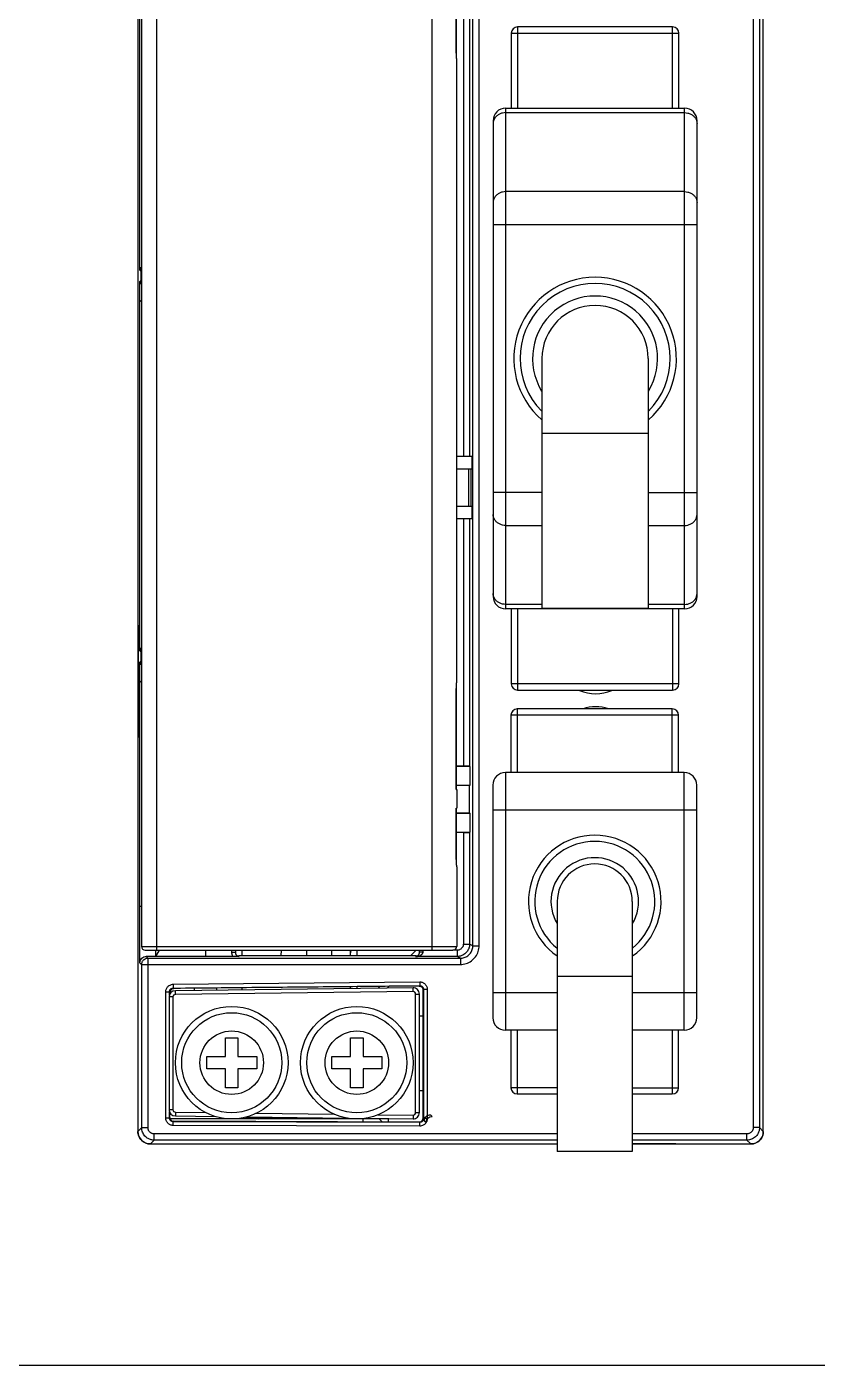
# Model space of a CAD drawing. Header units: millimetres. Extents: x 336 to 12810, y -1577 to 4105.
# Drawn here: x 8549.7 to 8612.9, y 1625.5 to 1732.6 of the extents above; entities that cross this region are included whole.
import ezdxf

# ---------------------------------------------------------------- set-up
doc = ezdxf.new("R2010")
doc.units = ezdxf.units.MM

msp = doc.modelspace()

# ---------------------------------------------------------------- linework, layer by layer
at = {"color": 7, "linetype": 'Continuous'}
for p, q in [((8558.568, 1803.135), (8558.568, 1644.24)), ((8608.568, 1644.24), (8608.568, 1803.135)), ((8607.762, 1770), (8607.762, 1644.546)), ((8608.262, 1769.517), (8608.262, 1644.546)), ((8560.053, 1751.74), (8560.053, 1658.74)), ((8582.053, 1751.74), (8582.053, 1658.74)), ((8558.853, 1751.44), (8558.853, 1659.04)), ((8585.348, 1659.1), (8585.348, 1751.381)), ((8585.847, 1659.1), (8585.847, 1751.381)), ((8558.732, 1713.142), (8558.732, 1746.905)), ((8584.021, 1730.52), (8584.021, 1738.59)), ((8584.026, 1730.532), (8584.026, 1738.59)), ((8584.585, 1736.733), (8584.585, 1698.24)), ((8585.085, 1736.741), (8585.085, 1698.24)), ((8588.918, 1732.59), (8588.918, 1726.09)), ((8601.318, 1732.59), (8588.918, 1732.59)), ((8601.318, 1726.09), (8601.318, 1732.59)), ((8588.418, 1732.09), (8588.418, 1726.09)), ((8588.418, 1732.09), (8601.818, 1732.09)), ((8601.818, 1726.09), (8601.818, 1732.09)), ((8584.021, 1730.52), (8584.026, 1730.532)), ((8584.053, 1680.26), (8584.053, 1729.92)), ((8587.968, 1726.09), (8587.968, 1686.04)), ((8587.968, 1726.09), (8602.268, 1726.09)), ((8602.268, 1686.04), (8602.268, 1726.09)), ((8586.968, 1725.09), (8586.968, 1687.04)), ((8587.968, 1725.733), (8602.268, 1725.733)), ((8603.268, 1687.04), (8603.268, 1725.09)), ((8602.268, 1719.414), (8587.968, 1719.414)), ((8603.268, 1716.772), (8586.968, 1716.772)), ((8558.732, 1713.142), (8558.795, 1713.079)), ((8558.795, 1713.079), (8558.795, 1712.302)), ((8558.795, 1712.302), (8558.734, 1712.24)), ((8558.734, 1710.606), (8558.734, 1712.24)), ((8558.853, 1710.725), (8558.732, 1710.605)), ((8558.732, 1682.692), (8558.732, 1710.605)), ((8590.868, 1706.065), (8590.868, 1686.065)), ((8599.368, 1706.065), (8599.368, 1686.065)), ((8599.368, 1700.065), (8590.868, 1700.065)), ((8585.277, 1698.24), (8584.053, 1698.24)), ((8585.277, 1698.24), (8585.277, 1697.24)), ((8584.053, 1697.24), (8585.277, 1697.24)), ((8585.007, 1697.24), (8585.007, 1694.24)), ((8585.207, 1694.24), (8585.207, 1697.24)), ((8590.868, 1695.359), (8586.968, 1695.359)), ((8599.368, 1695.359), (8603.268, 1695.359)), ((8585.277, 1694.24), (8584.053, 1694.24)), ((8585.277, 1694.24), (8585.277, 1693.24)), ((8585.277, 1693.24), (8584.053, 1693.24)), ((8584.585, 1693.24), (8584.585, 1673.453)), ((8585.085, 1693.24), (8585.085, 1673.445)), ((8587.968, 1692.716), (8590.868, 1692.716)), ((8599.368, 1692.716), (8602.268, 1692.716)), ((8590.868, 1686.398), (8587.968, 1686.398)), ((8602.268, 1686.398), (8599.368, 1686.398)), ((8602.268, 1686.04), (8587.968, 1686.04)), ((8588.418, 1686.04), (8588.418, 1680.04)), ((8588.918, 1686.04), (8588.918, 1679.54)), ((8599.368, 1686.065), (8590.868, 1686.065)), ((8601.318, 1686.04), (8601.318, 1679.54)), ((8601.818, 1680.04), (8601.818, 1686.04)), ((8558.568, 1684.74), (8558.606, 1684.74)), ((8558.606, 1675.74), (8558.606, 1684.74)), ((8558.732, 1682.692), (8558.795, 1682.629)), ((8558.795, 1682.629), (8558.795, 1681.852)), ((8558.795, 1681.852), (8558.734, 1681.79)), ((8558.734, 1680.156), (8558.734, 1681.79)), ((8558.853, 1680.275), (8558.732, 1680.155)), ((8558.732, 1662.24), (8558.732, 1680.155)), ((8601.818, 1680.04), (8588.418, 1680.04)), ((8584.026, 1679.648), (8584.021, 1679.661)), ((8584.021, 1671.59), (8584.021, 1679.661)), ((8584.026, 1671.59), (8584.026, 1679.649)), ((8588.918, 1679.54), (8601.318, 1679.54)), ((8588.893, 1678.04), (8588.893, 1672.94)), ((8601.293, 1678.04), (8588.893, 1678.04)), ((8601.293, 1672.94), (8601.293, 1678.04)), ((8588.393, 1677.54), (8588.393, 1672.94)), ((8601.793, 1677.54), (8588.393, 1677.54)), ((8601.793, 1672.94), (8601.793, 1677.54)), ((8558.568, 1675.74), (8558.606, 1675.74)), ((8584.585, 1673.453), (8584.026, 1673.453)), ((8585.124, 1673.425), (8584.026, 1673.425)), ((8585.085, 1673.445), (8585.124, 1673.425)), ((8585.124, 1671.931), (8585.124, 1673.425)), ((8587.943, 1672.94), (8587.943, 1652.34)), ((8602.243, 1672.94), (8587.943, 1672.94)), ((8602.243, 1652.34), (8602.243, 1672.94)), ((8584.021, 1671.59), (8584.053, 1671.59)), ((8584.026, 1671.931), (8585.124, 1671.931)), ((8585.068, 1671.903), (8584.026, 1671.903)), ((8584.053, 1671.59), (8584.053, 1670.09)), ((8585.068, 1671.903), (8585.124, 1671.931)), ((8585.068, 1669.703), (8585.068, 1671.903)), ((8586.943, 1671.94), (8586.943, 1653.34)), ((8603.243, 1653.34), (8603.243, 1671.94)), ((8584.021, 1666.02), (8584.021, 1670.09)), ((8584.021, 1670.09), (8584.053, 1670.09)), ((8584.026, 1666.032), (8584.026, 1670.09)), ((8585.068, 1669.703), (8584.026, 1669.703)), ((8585.124, 1669.675), (8584.026, 1669.675)), ((8585.068, 1669.703), (8585.124, 1669.675)), ((8585.124, 1668.181), (8585.124, 1669.675)), ((8603.243, 1669.94), (8586.943, 1669.94)), ((8584.026, 1668.181), (8585.124, 1668.181)), ((8584.585, 1668.153), (8584.026, 1668.153)), ((8584.585, 1668.153), (8584.585, 1659.232)), ((8585.085, 1668.161), (8585.124, 1668.181)), ((8585.085, 1668.161), (8585.085, 1659.232)), ((8584.021, 1666.02), (8584.026, 1666.032)), ((8584.053, 1665.42), (8584.053, 1659.04)), ((8558.853, 1662.24), (8558.732, 1662.24)), ((8558.734, 1657.741), (8558.734, 1662.24)), ((8592.093, 1662.64), (8592.093, 1642.64)), ((8598.093, 1662.64), (8598.093, 1642.64)), ((8558.853, 1659.04), (8584.053, 1659.04)), ((8559.153, 1658.74), (8583.753, 1658.74)), ((8559.968, 1658.74), (8559.968, 1658.24)), ((8560.28, 1658.74), (8559.968, 1658.24)), ((8563.968, 1658.74), (8563.968, 1658.24)), ((8566.063, 1658.74), (8566.063, 1658.546)), ((8566.363, 1658.546), (8566.063, 1658.546)), ((8566.363, 1658.74), (8566.363, 1658.546)), ((8566.868, 1658.74), (8566.868, 1658.279)), ((8569.981, 1658.279), (8570.087, 1658.74)), ((8572.068, 1658.279), (8572.068, 1658.74)), ((8574.068, 1658.279), (8574.068, 1658.74)), ((8575.568, 1658.279), (8575.568, 1658.74)), ((8576.068, 1658.74), (8576.068, 1658.279)), ((8580.356, 1658.279), (8580.818, 1658.74)), ((8584.085, 1658.732), (8583.753, 1658.732)), ((8584.085, 1658.732), (8584.085, 1658.232)), ((8584.585, 1659.232), (8585.085, 1659.232)), ((8585.348, 1659.1), (8585.085, 1659.232)), ((8585.348, 1659.1), (8585.847, 1659.1)), ((8558.734, 1657.741), (8558.873, 1657.601)), ((8558.873, 1644.546), (8558.873, 1657.601)), ((8558.873, 1657.601), (8584.347, 1657.601)), ((8559.234, 1658.24), (8559.373, 1658.101)), ((8566.146, 1658.24), (8559.234, 1658.24)), ((8559.373, 1658.101), (8559.373, 1644.546)), ((8559.373, 1658.101), (8584.348, 1658.101)), ((8580.806, 1658.279), (8566.63, 1658.279)), ((8566.663, 1658.246), (8566.63, 1658.279)), ((8580.759, 1658.232), (8580.806, 1658.279)), ((8584.085, 1658.232), (8580.759, 1658.232)), ((8584.348, 1658.101), (8584.085, 1658.232)), ((8584.347, 1658.101), (8584.347, 1657.601)), ((8598.093, 1656.64), (8592.093, 1656.64)), ((8560.796, 1645.318), (8560.796, 1655.415)), ((8560.796, 1655.415), (8561.096, 1655.415)), ((8561.096, 1655.14), (8561.096, 1655.415)), ((8561.129, 1655.223), (8561.129, 1655.382)), ((8561.155, 1655.261), (8561.155, 1655.383)), ((8561.39, 1656.015), (8581.095, 1656.209)), ((8561.39, 1656.015), (8561.393, 1655.715)), ((8561.393, 1655.715), (8581.098, 1655.909)), ((8580.562, 1655.734), (8561.562, 1655.497)), ((8561.565, 1655.197), (8561.562, 1655.497)), ((8580.565, 1655.434), (8561.565, 1655.197)), ((8563.068, 1655.698), (8563.068, 1655.515)), ((8564.868, 1655.538), (8564.868, 1655.715)), ((8566.868, 1655.735), (8566.868, 1655.563)), ((8575.568, 1655.672), (8575.568, 1655.819)), ((8576.068, 1655.824), (8576.068, 1655.678)), ((8577.777, 1655.699), (8577.92, 1655.842)), ((8578.493, 1655.708), (8578.634, 1655.849)), ((8580.565, 1655.434), (8580.562, 1655.734)), ((8580.768, 1645.747), (8580.768, 1655.234)), ((8580.768, 1655.234), (8581.068, 1655.234)), ((8581.068, 1645.747), (8581.068, 1655.234)), ((8581.095, 1656.209), (8581.098, 1655.909)), ((8581.368, 1655.576), (8581.401, 1655.609)), ((8581.368, 1645.29), (8581.368, 1655.565)), ((8581.401, 1655.609), (8581.401, 1645.269)), ((8581.701, 1655.609), (8581.401, 1655.609)), ((8581.701, 1655.609), (8581.701, 1645.269)), ((8592.093, 1655.34), (8586.943, 1655.34)), ((8603.243, 1655.34), (8598.093, 1655.34)), ((8561.068, 1654.997), (8561.068, 1645.984)), ((8561.368, 1654.997), (8561.068, 1654.997)), ((8561.368, 1654.997), (8561.368, 1645.984)), ((8581.068, 1653.49), (8581.368, 1653.49)), ((8592.093, 1652.34), (8587.943, 1652.34)), ((8588.393, 1652.34), (8588.393, 1647.74)), ((8588.893, 1652.34), (8588.893, 1647.24)), ((8602.243, 1652.34), (8598.093, 1652.34)), ((8601.293, 1652.34), (8601.293, 1647.24)), ((8601.793, 1647.74), (8601.793, 1652.34)), ((8565.568, 1650.24), (8565.568, 1651.74)), ((8565.568, 1651.74), (8566.568, 1651.74)), ((8566.568, 1651.74), (8566.568, 1650.24)), ((8575.568, 1650.24), (8575.568, 1651.74)), ((8575.568, 1651.74), (8576.568, 1651.74)), ((8576.568, 1651.74), (8576.568, 1650.24)), ((8564.068, 1649.24), (8564.068, 1650.24)), ((8564.068, 1650.24), (8565.568, 1650.24)), ((8566.568, 1650.24), (8568.068, 1650.24)), ((8568.068, 1650.24), (8568.068, 1649.24)), ((8574.068, 1649.24), (8574.068, 1650.24)), ((8574.068, 1650.24), (8575.568, 1650.24)), ((8576.568, 1650.24), (8578.068, 1650.24)), ((8578.068, 1650.24), (8578.068, 1649.24)), ((8565.568, 1649.24), (8564.068, 1649.24)), ((8565.568, 1647.74), (8565.568, 1649.24)), ((8566.568, 1649.24), (8566.568, 1647.74)), ((8568.068, 1649.24), (8566.568, 1649.24)), ((8575.568, 1649.24), (8574.068, 1649.24)), ((8575.568, 1647.74), (8575.568, 1649.24)), ((8576.568, 1649.24), (8576.568, 1647.74)), ((8578.068, 1649.24), (8576.568, 1649.24)), ((8566.568, 1647.74), (8565.568, 1647.74)), ((8576.568, 1647.74), (8575.568, 1647.74)), ((8592.093, 1647.74), (8588.393, 1647.74)), ((8598.093, 1647.74), (8601.793, 1647.74)), ((8581.368, 1647.49), (8581.068, 1647.49)), ((8588.893, 1647.24), (8592.093, 1647.24)), ((8598.093, 1647.24), (8601.293, 1647.24)), ((8561.368, 1645.984), (8561.068, 1645.984)), ((8561.096, 1645.318), (8561.096, 1645.841)), ((8561.129, 1645.351), (8561.129, 1645.758)), ((8561.13, 1645.351), (8561.131, 1645.755)), ((8561.565, 1645.784), (8561.562, 1645.484)), ((8561.565, 1645.784), (8564.004, 1645.754)), ((8568.027, 1645.703), (8574.27, 1645.625)), ((8577.774, 1645.582), (8580.565, 1645.547)), ((8580.565, 1645.547), (8580.562, 1645.247)), ((8580.768, 1645.747), (8581.068, 1645.747)), ((8582.105, 1645.44), (8581.972, 1645.573)), ((8558.873, 1644.546), (8558.568, 1644.24)), ((8558.873, 1644.546), (8559.373, 1644.546)), ((8560.796, 1645.318), (8561.096, 1645.318)), ((8578.568, 1645.24), (8561.159, 1645.24)), ((8561.429, 1645.051), (8561.395, 1645.018)), ((8561.395, 1644.718), (8561.395, 1645.018)), ((8581.1, 1644.97), (8561.395, 1645.018)), ((8581.1, 1644.67), (8561.395, 1644.718)), ((8581.067, 1644.997), (8561.429, 1645.051)), ((8561.562, 1645.484), (8564.772, 1645.444)), ((8567.263, 1645.413), (8575.34, 1645.312)), ((8567.368, 1645.412), (8567.368, 1645.34)), ((8567.368, 1645.34), (8572.568, 1645.34)), ((8568.189, 1645.24), (8568.299, 1645.34)), ((8571.536, 1645.36), (8571.536, 1645.24)), ((8571.568, 1645.359), (8571.568, 1645.24)), ((8574.98, 1645.317), (8575.008, 1645.286)), ((8576.568, 1645.009), (8576.568, 1645.24)), ((8576.684, 1645.295), (8580.562, 1645.247)), ((8578.103, 1645.005), (8577.868, 1645.24)), ((8578.275, 1645.24), (8578.275, 1645.275)), ((8578.568, 1645.272), (8578.568, 1645.004)), ((8581.1, 1644.97), (8581.067, 1645.003)), ((8581.1, 1644.67), (8581.1, 1644.97)), ((8581.401, 1645.269), (8581.368, 1645.303)), ((8581.701, 1645.269), (8581.401, 1645.269)), ((8581.464, 1645.082), (8581.605, 1644.941)), ((8608.262, 1644.546), (8607.762, 1644.546)), ((8608.262, 1644.546), (8608.568, 1644.24)), ((8559.873, 1643.546), (8559.568, 1643.24)), ((8559.873, 1643.546), (8559.873, 1644.046)), ((8592.093, 1644.046), (8559.873, 1644.046)), ((8592.093, 1643.546), (8559.873, 1643.546)), ((8607.262, 1644.046), (8598.093, 1644.046)), ((8607.262, 1643.546), (8598.093, 1643.546)), ((8607.262, 1643.546), (8607.262, 1644.046)), ((8607.262, 1643.546), (8607.568, 1643.24)), ((8559.568, 1643.24), (8592.093, 1643.24)), ((8598.093, 1642.64), (8592.093, 1642.64)), ((8598.093, 1643.279), (8601.568, 1643.279)), ((8598.093, 1643.24), (8607.568, 1643.24)), ((8601.568, 1643.24), (8601.568, 1643.279))]:
    msp.add_line(p, q, dxfattribs=at)
msp.add_line((8249.374, 1625.542), (8789.374, 1625.542))
for centre, radius in [((8566.068, 1649.74), 4.5), ((8576.068, 1649.74), 4.5), ((8566.068, 1649.74), 4), ((8576.068, 1649.74), 4), ((8566.068, 1649.74), 2.537), ((8576.068, 1649.74), 2.537)]:
    msp.add_circle(centre, radius, dxfattribs=at)
for centre, radius, start, end in [((8588.918, 1732.09), 0.5, 90, 180), ((8601.318, 1732.09), 0.5, 0, 90), ((8587.968, 1725.09), 1, 90, 180), ((8602.268, 1725.09), 1, 0, 90), ((8595.118, 1706.065), 6.5, 311.03496, 228.96504), ((8595.118, 1706.065), 6, 315.2713, 224.72879), ((8595.118, 1706.065), 5, 328.70037, 211.29963), ((8595.118, 1706.065), 4.25, 0, 180), ((8587.968, 1687.04), 1, 180, 270), ((8602.268, 1687.04), 1, 270, 0), ((8588.918, 1680.04), 0.5, 180, 270), ((8601.318, 1680.04), 0.5, 270, 0), ((8595.168, 1682.565), 3.317, 247.10304, 292.90247), ((8588.893, 1677.54), 0.5, 90, 180), ((8595.168, 1674.89), 3.317, 72.26015, 107.76051), ((8601.293, 1677.54), 0.5, 0, 90), ((8587.943, 1671.94), 1, 90, 180), ((8602.243, 1671.94), 1, 0, 90), ((8595.093, 1662.64), 5.3, 304.6163, 235.37235), ((8595.093, 1662.64), 4.8, 308.77013, 231.25459), ((8595.093, 1662.64), 3.5, 329.56273, 210.43727), ((8595.093, 1662.64), 3, 0, 180), ((8559.153, 1659.04), 0.3, 180, 270), ((8583.753, 1659.04), 0.3, 270, 0), ((8561.568, 1654.997), 0.5, 90.71616, 180), ((8561.568, 1654.997), 0.2, 90.71616, 180), ((8580.568, 1655.234), 0.5, 0, 90.71616), ((8580.568, 1655.234), 0.2, 0, 90.71616), ((8587.943, 1653.34), 1, 180, 270), ((8602.243, 1653.34), 1, 270, 0), ((8588.893, 1647.74), 0.5, 180, 270), ((8601.293, 1647.74), 0.5, 270, 0), ((8561.568, 1645.984), 0.5, 180, 269.28384), ((8561.568, 1645.984), 0.2, 180, 269.28384), ((8580.568, 1645.747), 0.5, 269.28384, 0), ((8580.568, 1645.747), 0.2, 269.28384, 0), ((8567.368, 1645.84), 0.5, 246.36286, 270), ((8559.568, 1644.24), 1, 180, 270), ((8607.568, 1644.24), 1, 270, 0)]:
    msp.add_arc(centre, radius, start, end, dxfattribs=at)
for points, start_tangent, end_tangent in [([(8584.053, 1729.92), (8584.044, 1730.232), (8584.021, 1730.52)], (-0.0000029, 1), (-0.1048733, 0.9944856)), ([(8584.027, 1730.52), (8584.026, 1730.534)], (-0.0854524, 0.9963423), (-0.0874217, 0.9961714)), ([(8584.053, 1729.919), (8584.051, 1730.081), (8584.038, 1730.382), (8584.027, 1730.52)], (0.0000387, 1), (-0.0854524, 0.9963423)), ([(8587.002, 1725.08), (8586.968, 1724.852)], (-0.2906709, -0.9568231), (0, -1)), ([(8587.968, 1725.733), (8587.709, 1725.703), (8587.468, 1725.615), (8587.261, 1725.475), (8587.102, 1725.292), (8587.002, 1725.08)], (-1, 0), (-0.2906709, -0.9568231)), ([(8602.268, 1725.733), (8602.527, 1725.703), (8602.768, 1725.615), (8602.975, 1725.475), (8603.134, 1725.292), (8603.234, 1725.08)], (1, 0), (0.2906708, -0.9568231)), ([(8603.234, 1725.08), (8603.268, 1724.852)], (0.2906708, -0.9568231), (0, -1)), ([(8587.968, 1719.414), (8587.709, 1719.384), (8587.468, 1719.296), (8587.261, 1719.157), (8587.102, 1718.974), (8587.002, 1718.762), (8586.968, 1718.534)], (-1, 0), (0, -1)), ([(8602.268, 1719.414), (8602.527, 1719.384), (8602.768, 1719.296), (8602.975, 1719.157), (8603.134, 1718.974), (8603.234, 1718.762), (8603.268, 1718.534)], (1, 0), (0, -1)), ([(8558.732, 1713.142), (8558.772, 1713.292), (8558.848, 1713.379)], (0, 1), (0.7901736, 0.612883)), ([(8558.848, 1713.25), (8558.835, 1713.229), (8558.795, 1713.079)], (-0.5690217, -0.8223225), (-0.0003046, -1)), ([(8558.795, 1713.079), (8558.84, 1713.078), (8558.853, 1713.079)], (0.9282475, -0.3719631), (0.9996401, 0.0268277)), ([(8558.848, 1712.005), (8558.774, 1712.09), (8558.734, 1712.24)], (-0.7849729, 0.6195301), (0, 1)), ([(8558.853, 1712.302), (8558.819, 1712.303), (8558.795, 1712.302)], (-0.9991369, -0.0415377), (-0.9292574, -0.369433)), ([(8558.848, 1712.131), (8558.835, 1712.152), (8558.795, 1712.302)], (-0.5690216, 0.8223226), (-0.0003046, 1)), ([(8587.968, 1692.716), (8587.709, 1692.746), (8587.468, 1692.834), (8587.261, 1692.974), (8587.102, 1693.157), (8587.002, 1693.369), (8586.968, 1693.597)], (-1, 0), (0, 1)), ([(8602.268, 1692.716), (8602.527, 1692.746), (8602.768, 1692.834), (8602.975, 1692.974), (8603.134, 1693.157), (8603.234, 1693.369), (8603.268, 1693.597)], (1, 0), (0, 1)), ([(8587.968, 1686.398), (8587.709, 1686.428), (8587.468, 1686.516), (8587.261, 1686.656), (8587.102, 1686.838), (8587.002, 1687.051), (8586.968, 1687.279)], (-1, 0), (0, 1)), ([(8603.234, 1687.051), (8603.268, 1687.279)], (0.2906709, 0.9568231), (0, 1)), ([(8602.268, 1686.398), (8602.527, 1686.428), (8602.768, 1686.516), (8602.975, 1686.656), (8603.134, 1686.838), (8603.234, 1687.051)], (1, 0), (0.2906709, 0.9568231)), ([(8558.732, 1682.692), (8558.772, 1682.842), (8558.848, 1682.929)], (0, 1), (0.7901736, 0.612883)), ([(8558.848, 1682.8), (8558.835, 1682.779), (8558.795, 1682.629)], (-0.5690217, -0.8223225), (-0.0003046, -1)), ([(8558.795, 1682.629), (8558.84, 1682.628), (8558.853, 1682.629)], (0.9282475, -0.3719631), (0.9996401, 0.0268277)), ([(8558.848, 1681.555), (8558.774, 1681.64), (8558.734, 1681.79)], (-0.7849729, 0.6195301), (0, 1)), ([(8558.853, 1681.852), (8558.819, 1681.853), (8558.795, 1681.852)], (-0.9991369, -0.0415377), (-0.9292574, -0.369433)), ([(8558.848, 1681.681), (8558.835, 1681.702), (8558.795, 1681.852)], (-0.5690216, 0.8223226), (-0.0003046, 1)), ([(8584.021, 1679.661), (8584.045, 1679.953), (8584.053, 1680.26)], (0.1048684, 0.9944861), (0.0001261, 1)), ([(8584.027, 1679.661), (8584.037, 1679.787), (8584.051, 1680.088), (8584.053, 1680.26)], (0.085413, 0.9963456), (0.000108, 1)), ([(8584.026, 1679.647), (8584.027, 1679.661)], (0.0873967, 0.9961736), (0.085413, 0.9963456)), ([(8585.085, 1673.445), (8585.042, 1673.448), (8584.932, 1673.45), (8584.772, 1673.452), (8584.585, 1673.453)], (-0.8944817, 0.4471046), (-1, 0)), ([(8584.585, 1668.153), (8584.772, 1668.154), (8584.932, 1668.155), (8585.042, 1668.158), (8585.085, 1668.161)], (1, 0), (0.8944817, 0.4471046)), ([(8584.053, 1665.42), (8584.044, 1665.732), (8584.021, 1666.02)], (-0.0000029, 1), (-0.1048733, 0.9944856)), ([(8584.027, 1666.02), (8584.026, 1666.034)], (-0.0854524, 0.9963423), (-0.0874217, 0.9961714)), ([(8584.053, 1665.419), (8584.051, 1665.581), (8584.038, 1665.882), (8584.027, 1666.02)], (0.0000387, 1), (-0.0854524, 0.9963423)), ([(8566.063, 1658.546), (8566.066, 1658.477), (8566.08, 1658.403), (8566.105, 1658.323)], (0.0000101, -1), (0.371418, -0.9284658)), ([(8566.362, 1658.546), (8566.365, 1658.509), (8566.372, 1658.47), (8566.387, 1658.427)], (0.0003111, -1), (0.3949433, -0.9187055)), ([(8566.387, 1658.427), (8566.41, 1658.384), (8566.444, 1658.341), (8566.45, 1658.334)], (0.3949433, -0.9187055), (0.706504, -0.707709)), ([(8566.417, 1658.367), (8566.479, 1658.319)], (0.7071068, -0.7071068), (0.867064, -0.4981968)), ([(8575.568, 1658.49), (8575.608, 1658.688)], (0, 1), (0.3935544, 0.9193013)), ([(8580.759, 1658.232), (8580.863, 1658.239), (8580.956, 1658.254), (8581.036, 1658.276), (8581.107, 1658.302), (8581.168, 1658.333), (8581.22, 1658.366), (8581.264, 1658.401), (8581.299, 1658.437)], (0.9999233, 0.0123824), (0.6543562, 0.7561865)), ([(8580.98, 1658.329), (8580.994, 1658.344), (8581.017, 1658.372), (8581.035, 1658.402)], (0.7066914, 0.7075219), (0.4797745, 0.8773918)), ([(8581.035, 1658.402), (8581.049, 1658.432), (8581.061, 1658.465), (8581.069, 1658.502)], (0.4797745, 0.8773918), (0.152666, 0.9882778)), ([(8581.069, 1658.502), (8581.073, 1658.546)], (0.152666, 0.9882778), (0.0086662, 0.9999624)), ([(8581.073, 1658.546), (8581.111, 1658.581), (8581.221, 1658.606)], (-0.0726916, 0.9973545), (0.9937509, 0.1116207)), ([(8581.073, 1658.642), (8581.073, 1658.732)], (0.0019762, 0.999998), (-0.0000047, 1)), ([(8581.073, 1658.546), (8581.073, 1658.642)], (0.004175, 0.9999913), (0.0019762, 0.999998)), ([(8581.221, 1658.606), (8581.373, 1658.615)], (0.9937509, 0.1116207), (0.9999922, -0.0039524)), ([(8581.299, 1658.437), (8581.328, 1658.475)], (0.6543562, 0.7561865), (0.5463375, 0.8375651)), ([(8581.328, 1658.475), (8581.35, 1658.515), (8581.366, 1658.562), (8581.373, 1658.615)], (0.5463375, 0.8375651), (0.0067909, 0.9999769)), ([(8581.373, 1658.615), (8581.373, 1658.676), (8581.373, 1658.732)], (0.0066835, 0.9999777), (0.0000004, 1)), ([(8584.585, 1659.232), (8584.581, 1659.167), (8584.569, 1659.105), (8584.548, 1659.043), (8584.518, 1658.981), (8584.476, 1658.92), (8584.422, 1658.862), (8584.354, 1658.81), (8584.272, 1658.768), (8584.181, 1658.741), (8584.085, 1658.732)], (-0.0000186, -1), (-1, 0.0000703)), ([(8585.085, 1659.232), (8585.076, 1659.102), (8585.052, 1658.978), (8585.011, 1658.854), (8584.95, 1658.731), (8584.867, 1658.609), (8584.759, 1658.493), (8584.622, 1658.388), (8584.459, 1658.304), (8584.276, 1658.25), (8584.085, 1658.232)], (-0.0003135, -1), (-1, -0.0002872)), ([(8584.347, 1657.601), (8584.812, 1657.674), (8585.23, 1657.887), (8585.561, 1658.219), (8585.774, 1658.636), (8585.847, 1659.1)], (1, -0.0001157), (0.0000935, 1)), ([(8584.348, 1658.101), (8584.657, 1658.15), (8584.936, 1658.292), (8585.157, 1658.512), (8585.299, 1658.79), (8585.348, 1659.1)], (0.9999999, -0.0003345), (-0.0002775, 1)), ([(8558.734, 1657.741), (8558.772, 1657.932), (8558.88, 1658.094), (8559.042, 1658.202), (8559.234, 1658.24)], (0, 1), (1, 0)), ([(8558.873, 1657.601), (8558.883, 1657.699), (8558.916, 1657.803), (8558.978, 1657.907), (8559.075, 1658.001), (8559.207, 1658.072), (8559.373, 1658.101)], (0.0003046, 1), (1, 0.0003046)), ([(8566.105, 1658.323), (8566.146, 1658.24)], (0.371418, -0.9284658), (0.5089078, -0.8608211)), ([(8566.328, 1658.241), (8566.146, 1658.24)], (-0.9999728, -0.0073716), (-1, 0.0000003)), ([(8566.663, 1658.246), (8566.5, 1658.243), (8566.328, 1658.241)], (-0.9998474, -0.017468), (-0.9999728, -0.0073716)), ([(8566.45, 1658.334), (8566.487, 1658.302), (8566.54, 1658.272), (8566.6, 1658.252), (8566.663, 1658.246)], (0.706504, -0.707709), (1, -0.0002622)), ([(8566.479, 1658.319), (8566.63, 1658.279)], (0.867064, -0.4981968), (1, 0)), ([(8580.806, 1658.279), (8580.956, 1658.319), (8580.977, 1658.332)], (1, 0), (0.8219276, 0.569592)), ([(8560.796, 1655.415), (8560.803, 1655.505), (8560.826, 1655.602), (8560.87, 1655.703), (8560.937, 1655.801), (8561.027, 1655.888), (8561.136, 1655.955), (8561.259, 1655.999), (8561.39, 1656.015)], (-0.0000028, 1), (0.9999509, 0.0099084)), ([(8561.096, 1655.415), (8561.1, 1655.46), (8561.111, 1655.509), (8561.133, 1655.559), (8561.166, 1655.608), (8561.211, 1655.651), (8561.266, 1655.685), (8561.327, 1655.707), (8561.393, 1655.715)], (-0.0003036, 1), (0.999954, 0.0095902)), ([(8561.129, 1655.382), (8561.169, 1655.531), (8561.278, 1655.641), (8561.437, 1655.682)], (0, 1), (0.9999514, 0.009863)), ([(8561.155, 1655.383), (8561.194, 1655.532), (8561.301, 1655.64)], (0.0024659, 0.999997), (0.8525367, 0.5226673)), ([(8561.301, 1655.64), (8561.405, 1655.679)], (0.8525367, 0.5226673), (0.9886039, 0.1505399)), ([(8561.405, 1655.679), (8561.437, 1655.682)], (0.9886039, 0.1505399), (0.9999565, 0.0093299)), ([(8561.56, 1655.683), (8561.426, 1655.682)], (-0.9999523, -0.0097638), (-0.9999523, -0.0097642)), ([(8580.56, 1655.868), (8574.618, 1655.81), (8568.074, 1655.747), (8561.56, 1655.683)], (-0.9999534, -0.0096531), (-0.9999523, -0.0097638)), ([(8581.062, 1655.873), (8580.56, 1655.868)], (-0.9999535, -0.009648), (-0.9999534, -0.0096531)), ([(8581.062, 1655.873), (8581.219, 1655.831), (8581.332, 1655.713), (8581.368, 1655.576)], (0.9999535, 0.009648), (0.0134265, -0.9999099)), ([(8581.095, 1656.209), (8581.185, 1656.203), (8581.283, 1656.181), (8581.385, 1656.138), (8581.484, 1656.071), (8581.572, 1655.98), (8581.642, 1655.869), (8581.686, 1655.744), (8581.701, 1655.609)], (0.9999513, 0.009868), (0.000075, -1)), ([(8581.098, 1655.909), (8581.143, 1655.906), (8581.192, 1655.895), (8581.243, 1655.873), (8581.293, 1655.84), (8581.337, 1655.795), (8581.371, 1655.739), (8581.393, 1655.677), (8581.401, 1655.609)], (0.9999482, 0.010174), (-0.0002594, -1)), ([(8581.464, 1645.082), (8581.488, 1645.234), (8581.559, 1645.371), (8581.669, 1645.48), (8581.81, 1645.55), (8581.972, 1645.573)], (0, 1), (0.9998529, -0.0171505)), ([(8559.873, 1643.546), (8559.749, 1643.554), (8559.626, 1643.577), (8559.502, 1643.618), (8559.377, 1643.678), (8559.253, 1643.762), (8559.133, 1643.873), (8559.027, 1644.014), (8558.943, 1644.179), (8558.891, 1644.36), (8558.873, 1644.546)], (-1, 0.0001505), (-0.0001497, 1)), ([(8559.873, 1644.046), (8559.811, 1644.05), (8559.75, 1644.061), (8559.688, 1644.082), (8559.625, 1644.112), (8559.563, 1644.154), (8559.503, 1644.21), (8559.45, 1644.28), (8559.408, 1644.362), (8559.382, 1644.453), (8559.373, 1644.546)], (-1, -0.0000037), (0.0000084, 1)), ([(8561.395, 1644.718), (8561.304, 1644.725), (8561.207, 1644.749), (8561.106, 1644.793), (8561.008, 1644.86), (8560.922, 1644.951), (8560.854, 1645.061), (8560.811, 1645.185), (8560.796, 1645.318)], (-0.999997, 0.0024622), (-0.0000565, 1)), ([(8561.35, 1645.022), (8561.302, 1645.033), (8561.251, 1645.055), (8561.202, 1645.089), (8561.159, 1645.134), (8561.125, 1645.189), (8561.104, 1645.252), (8561.096, 1645.318)], (-0.9882978, 0.1525369), (0.0002678, 1)), ([(8561.13, 1645.349), (8561.169, 1645.201), (8561.279, 1645.092), (8561.429, 1645.051)], (0, -1), (0.999997, -0.0024659)), ([(8561.395, 1645.018), (8561.35, 1645.022)], (-0.9999977, 0.0021595), (-0.9882978, 0.1525369)), ([(8581.067, 1645.003), (8581.217, 1645.043), (8581.327, 1645.153), (8581.368, 1645.303)], (0.9999969, -0.0024807), (-0.0000149, 1)), ([(8581.401, 1645.269), (8581.398, 1645.226), (8581.388, 1645.181), (8581.369, 1645.134), (8581.338, 1645.085), (8581.294, 1645.04), (8581.238, 1645.002), (8581.172, 1644.978), (8581.1, 1644.97)], (0.0003126, -1), (-0.9999963, 0.002736)), ([(8581.701, 1645.269), (8581.695, 1645.183), (8581.674, 1645.093), (8581.636, 1644.998), (8581.575, 1644.901), (8581.487, 1644.81), (8581.375, 1644.735), (8581.243, 1644.686), (8581.1, 1644.67)], (0.0000117, -1), (-0.9999971, 0.0024111)), ([(8581.605, 1644.941), (8581.643, 1645.132), (8581.752, 1645.294), (8581.914, 1645.402), (8582.105, 1645.44)], (0, 1), (1, 0)), ([(8608.262, 1644.546), (8608.254, 1644.421), (8608.231, 1644.299), (8608.191, 1644.175), (8608.13, 1644.05), (8608.046, 1643.925), (8607.935, 1643.806), (8607.794, 1643.699), (8607.63, 1643.616), (8607.449, 1643.564), (8607.262, 1643.546)], (-0.0001505, -1), (-1, -0.0001497)), ([(8607.762, 1644.546), (8607.758, 1644.484), (8607.747, 1644.422), (8607.727, 1644.36), (8607.696, 1644.298), (8607.654, 1644.236), (8607.599, 1644.176), (8607.528, 1644.123), (8607.446, 1644.081), (8607.356, 1644.055), (8607.262, 1644.046)], (0.0000037, -1), (-1, 0.0000084)), ([(8559.568, 1643.24), (8559.185, 1643.317), (8558.861, 1643.533), (8558.644, 1643.858), (8558.568, 1644.24)], (-1, 0), (0, 1)), ([(8608.568, 1644.24), (8608.492, 1643.858), (8608.275, 1643.533), (8607.951, 1643.317), (8607.568, 1643.24)], (0, -1), (-1, 0))]:
    msp.add_spline(points, degree=3, dxfattribs=dict(at, start_tangent=start_tangent, end_tangent=end_tangent))

doc.saveas('drawing.dxf')
